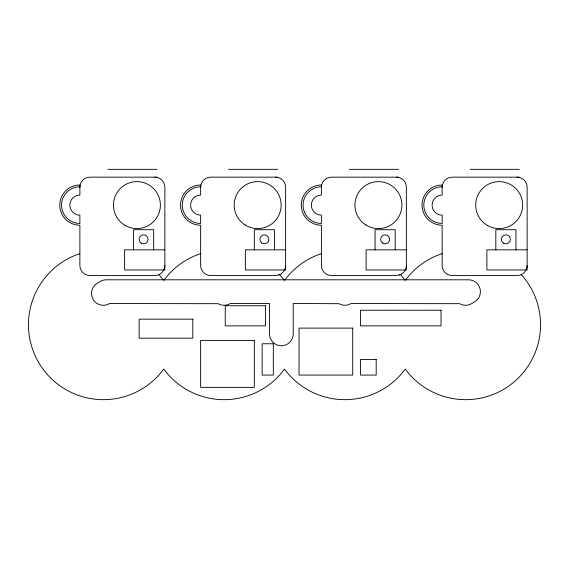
<?xml version="1.0" encoding="UTF-8"?>
<svg xmlns="http://www.w3.org/2000/svg" width="569" height="569" viewBox="0 0 569 569"><rect width="100%" height="100%" fill="white"/><g stroke="black" fill="none" stroke-linecap="round" stroke-linejoin="round"><path stroke-width="0.85" d="M159.37 274.457L158.964 274.621L163.744 280.432L167.158 276.1A74.916 74.916 0 0 1 195.452 255.538L200.644 253.625M200.644 186.774A18.336 18.336 0 0 0 182.3 205.11A18.336 18.336 0 0 0 200.644 223.453L200.644 215.174A10.064 10.064 0 0 1 190.579 205.11A10.064 10.064 0 0 1 200.644 195.053L200.644 184.989A20.128 20.128 0 0 0 180.515 205.11A20.128 20.128 0 0 0 200.644 225.239L200.644 265.495A10.064 10.064 0 0 0 210.701 275.552L275.552 275.552L279.72 274.621L284.5 280.432L287.914 276.1A74.916 74.916 0 0 1 316.208 255.538L321.4 253.625M321.4 186.774A18.336 18.336 0 0 0 303.064 205.11A18.336 18.336 0 0 0 321.4 223.453L321.4 215.174A10.064 10.064 0 0 1 311.335 205.11A10.064 10.064 0 0 1 321.4 195.053L321.4 184.989A20.128 20.128 0 0 0 301.271 205.11A20.128 20.128 0 0 0 321.4 225.239L321.4 265.495A10.064 10.064 0 0 0 331.464 275.552L396.316 275.552L400.484 274.621L405.256 280.432L408.67 276.1A74.916 74.916 0 0 1 436.971 255.538L442.156 253.625M521.638 274.457L521.24 274.621L522.598 276.1A74.916 74.916 0 0 1 514.291 381.721A74.916 74.916 0 0 1 408.67 373.406L405.256 369.075L401.842 373.406A74.916 74.916 0 0 1 287.914 373.406L284.5 369.075L281.086 373.406A74.916 74.916 0 0 1 167.158 373.406L163.744 369.075L160.33 373.406A74.916 74.916 0 0 1 42.76 368.783A74.916 74.916 0 0 1 74.695 255.538L79.88 253.625M107.84 169.334L157.037 169.334M228.596 169.334L277.793 169.334M349.352 169.334L398.549 169.334M470.108 169.334L519.305 169.334M157.037 177.158L89.945 177.158A10.064 10.064 0 0 0 79.88 187.222M277.793 177.158L210.701 177.158A10.064 10.064 0 0 0 200.644 187.222M398.549 177.158L331.464 177.158A10.064 10.064 0 0 0 321.4 187.222M519.305 177.158L452.22 177.158A10.064 10.064 0 0 0 442.156 187.222M164.861 249.841L124.611 249.841L124.611 269.962L164.861 269.962L164.861 187.222A10.064 10.064 0 0 0 154.796 177.158M285.617 249.841L245.367 249.841L245.367 269.962L285.617 269.962L285.617 187.222A10.064 10.064 0 0 0 275.552 177.158M406.373 249.841L366.123 249.841L366.123 269.962L406.373 269.962L406.373 187.222A10.064 10.064 0 0 0 396.316 177.158M527.136 249.841L486.879 249.841L486.879 269.962L527.136 269.962L527.136 187.222A10.064 10.064 0 0 0 517.072 177.158M163.246 279.799L106.282 279.799A11.849 11.849 0 0 0 100.059 281.555L97.143 283.355A11.849 11.849 0 0 0 93.273 299.664A11.849 11.849 0 0 0 109.582 303.533L218.155 303.69A11.849 11.849 0 0 0 230.338 303.533L269.528 303.497L269.528 333.911A11.849 11.849 0 0 0 281.378 345.767A11.849 11.849 0 0 0 293.227 333.911L293.227 303.497L338.911 303.69A11.849 11.849 0 0 0 351.101 303.533L459.674 303.69A11.849 11.849 0 0 0 471.857 303.533L474.774 301.734A11.849 11.849 0 0 0 468.55 279.799L405.754 279.799M164.242 279.799L284.002 279.799M284.998 279.799L404.758 279.799M515.948 249.841L515.948 229.712L495.827 229.712L495.827 249.841M395.192 249.841L395.192 229.712L375.071 229.712L375.071 249.841M274.436 249.841L274.436 229.712L254.307 229.712L254.307 249.841M153.68 249.841L153.68 229.712L133.551 229.712L133.551 249.841M442.156 186.774A18.336 18.336 0 0 0 423.82 205.11A18.336 18.336 0 0 0 442.156 223.453L442.156 215.174A10.064 10.064 0 0 1 432.091 205.11A10.064 10.064 0 0 1 442.156 195.053L442.156 184.989A20.128 20.128 0 0 0 422.027 205.11A20.128 20.128 0 0 0 442.156 225.239L442.156 265.495A10.064 10.064 0 0 0 452.22 275.552L517.072 275.552A10.064 10.064 0 0 0 527.136 265.495M406.373 265.495A10.064 10.064 0 0 1 399.424 275.062M285.617 265.495A10.064 10.064 0 0 1 278.668 275.062M79.88 186.774A18.336 18.336 0 0 0 61.544 205.11A18.336 18.336 0 0 0 79.88 223.453L79.88 215.174A10.064 10.064 0 0 1 69.823 205.11A10.064 10.064 0 0 1 79.88 195.053L79.88 184.989A20.128 20.128 0 0 0 59.759 205.11A20.128 20.128 0 0 0 79.88 225.239L79.88 265.495A10.064 10.064 0 0 0 89.945 275.552L154.796 275.552A10.064 10.064 0 0 0 164.861 265.495M265.495 305.745L225.239 305.745L225.239 325.873L265.495 325.873L265.495 305.745M441.039 310.219L360.533 310.219L360.533 325.873L441.039 325.873L441.039 310.219M192.813 319.159L139.142 319.159L139.142 338.171L192.813 338.171L192.813 319.159M352.709 328.107L299.038 328.107L299.038 375.071L352.709 375.071L352.709 328.107M254.307 340.404L200.644 340.404L200.644 387.368L254.307 387.368L254.307 340.404M273.319 343.761L262.138 343.761L262.138 375.071L273.319 375.071L273.319 343.761M376.187 359.416L360.533 359.416L360.533 375.071L376.187 375.071L376.187 359.416M503.65 243.198A4.474 4.474 0 0 0 510.357 239.329A4.474 4.474 0 0 0 503.65 235.452A4.474 4.474 0 0 0 503.65 243.198M487.441 225.445A23.478 23.478 0 0 0 522.662 205.11A23.478 23.478 0 0 0 487.441 184.776A23.478 23.478 0 0 0 487.441 225.445M382.894 243.198A4.474 4.474 0 0 0 389.601 239.329A4.474 4.474 0 0 0 382.894 235.452A4.474 4.474 0 0 0 382.894 243.198M365.803 224.919A23.478 23.478 0 0 0 401.878 206.134A23.478 23.478 0 0 0 367.581 184.285A23.478 23.478 0 0 0 365.803 224.919M261.768 242.963A4.474 4.474 0 0 0 268.824 239.769A4.474 4.474 0 0 0 262.529 235.253A4.474 4.474 0 0 0 261.768 242.963M245.047 224.919A23.478 23.478 0 0 0 281.122 206.134A23.478 23.478 0 0 0 246.825 184.285A23.478 23.478 0 0 0 245.047 224.919M141.382 243.198A4.474 4.474 0 0 0 148.089 239.329A4.474 4.474 0 0 0 141.382 235.452A4.474 4.474 0 0 0 141.382 243.198M125.166 225.445A23.478 23.478 0 0 0 160.387 205.11A23.478 23.478 0 0 0 125.166 184.776A23.478 23.478 0 0 0 125.166 225.445"/></g></svg>
